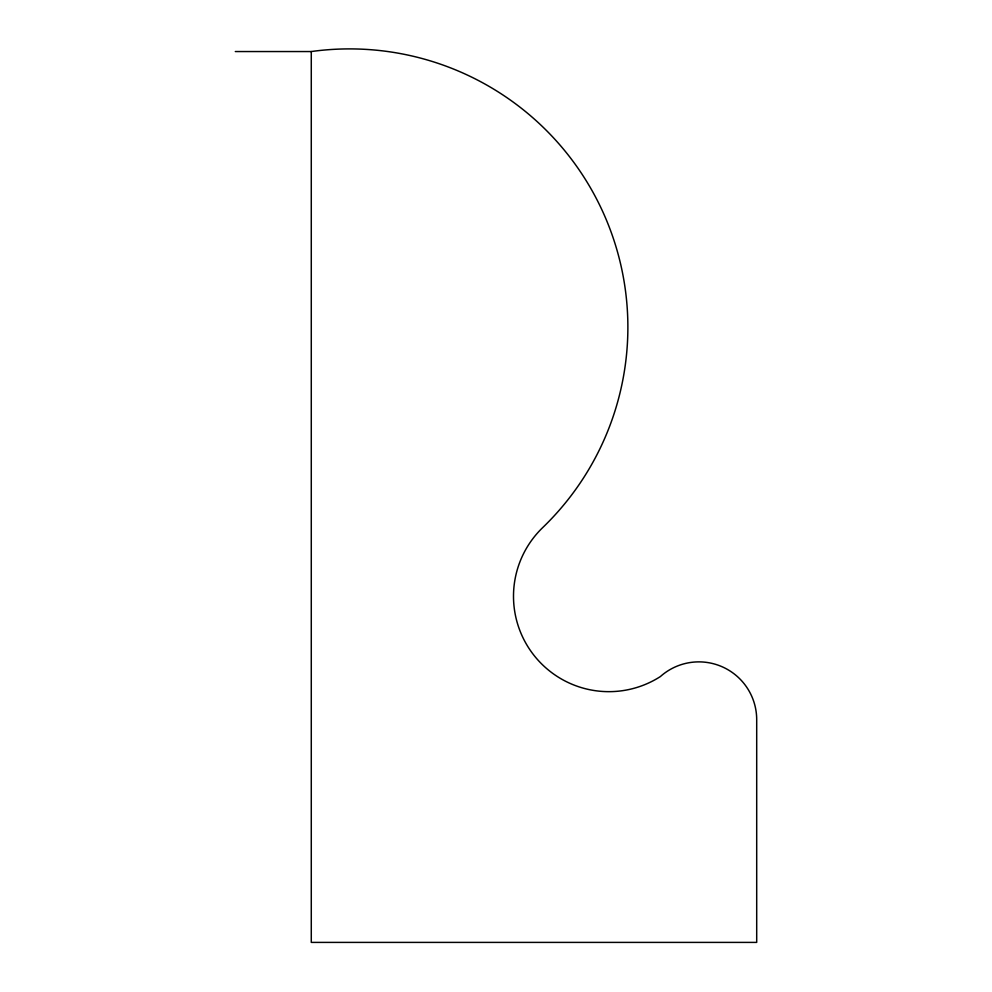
<?xml version="1.0" encoding="UTF-8"?>
<svg xmlns="http://www.w3.org/2000/svg" width="992" height="992" viewBox="0 0 992 992"><rect width="100%" height="100%" fill="white"/><g stroke="black" fill="none" stroke-linecap="round" stroke-linejoin="round"><path stroke-width="1.49" d="M235.302 51.547L311.277 51.547A278.306 278.306 0 0 1 542.711 527.583A95.381 95.381 0 0 0 660.35 676.581A57.821 57.821 0 0 1 756.698 719.684L756.698 942.4L311.277 942.4L311.277 51.547"/></g></svg>
